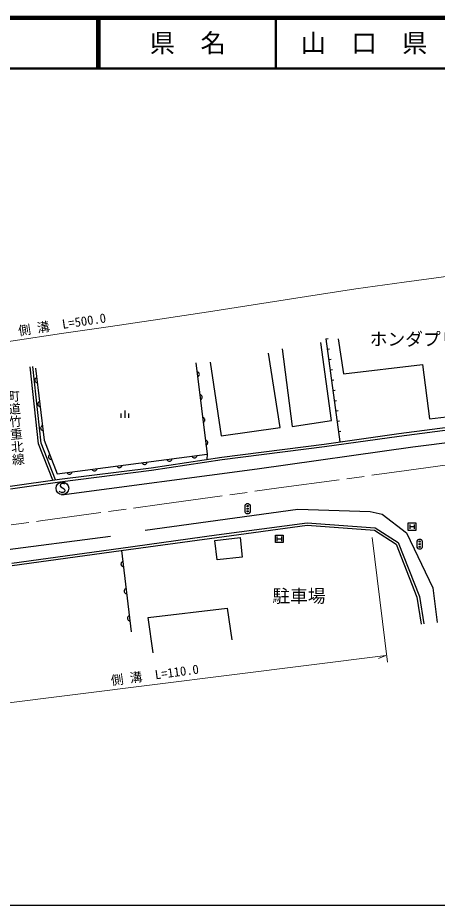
# Model space of a CAD drawing. Units: millimetres, scale not verified. Extents: x 40000 to 680000, y 20000 to 380000.
# Drawn here: x 282108 to 364806, y 205000 to 380000 of the extents above; entities that cross this region are included whole.
import ezdxf
from ezdxf.enums import TextEntityAlignment as Align

# ---------------------------------------------------------------- set-up
doc = ezdxf.new("R2010")
doc.units = ezdxf.units.MM
doc.header["$LTSCALE"] = 1000
doc.linetypes.add('CHAIN', pattern=[18.5, 12, -1.5, 3.5, -1.5])
for name, color, linetype, lineweight in [('M-BGD', 7, 'Continuous', 25), ('M-BGD-EXST', 7, 'Continuous', 25), ('M-BMK', 2, 'CHAIN', 13), ('M-STR-HTXT', 7, 'Continuous', 13), ('M-STR-STRC', 7, 'Continuous', 25), ('M-TTL', 2, 'Continuous', 140), ('M-TTL-BAND', 7, 'Continuous', 25), ('M-TTL-LINE', 7, 'Continuous', 50)]:
    doc.layers.add(name, color=color, linetype=linetype, lineweight=lineweight)
doc.layers.add('M-BMK-HTXT', color=7, linetype='Continuous')
doc.layers.add('M-TTL-TXT', color=7, linetype='Continuous')
doc.styles.add('@ＭＳ ゴシック', font='')
doc.styles.add('ＭＳ ゴシック', font='')
doc.styles.get('@ＭＳ ゴシック').set_extended_font_data('@MS Gothic')
doc.styles.get('ＭＳ ゴシック').set_extended_font_data('MS Gothic')

msp = doc.modelspace()

# ---------------------------------------------------------------- linework, layer by layer
at = {"layer": 'M-BGD'}
for p, q in [((342813, 316687), (343308, 316755)), ((343980, 300598), (341833, 315936)), ((342813, 316687), (345585, 296365)), ((345301, 316667), (346298, 309765)), ((333857, 299217), (331557, 313865)), ((334241, 314709), (336235, 299371)), ((343090, 314655), (343586, 314723)), ((317212, 311933), (319421, 293957)), ((320053, 312101), (322200, 297530)), ((343367, 312623), (343863, 312690)), ((346298, 309765), (361866, 311605)), ((361866, 311605), (363246, 300945)), ((286224, 296015), (284561, 311174)), ((286714, 296136), (285058, 311229)), ((285616, 310890), (287334, 296718)), ((317551, 310157), (317427, 310182)), ((317658, 310110), (317551, 310157)), ((317769, 310023), (317658, 310110)), ((317841, 309931), (317769, 310023)), ((317895, 309817), (317841, 309931)), ((317915, 309658), (317895, 309817)), ((343644, 310590), (344140, 310658)), ((285501, 308681), (285476, 308557)), ((285476, 308557), (285495, 308398)), ((285495, 308398), (285549, 308284)), ((285549, 308787), (285501, 308681)), ((285636, 308899), (285549, 308787)), ((285549, 308284), (285621, 308192)), ((285621, 308192), (285732, 308104)), ((285728, 308970), (285636, 308899)), ((285842, 309024), (285728, 308970)), ((285732, 308104), (285839, 308057)), ((285839, 308057), (285963, 308032)), ((317549, 309190), (317663, 309244)), ((317663, 309244), (317755, 309316)), ((317755, 309316), (317842, 309427)), ((317842, 309427), (317890, 309534)), ((317890, 309534), (317915, 309658)), ((343922, 308558), (344417, 308626)), ((344199, 306526), (344694, 306593)), ((318103, 305663), (317979, 305688)), ((318101, 304696), (318216, 304750)), ((318210, 305616), (318103, 305663)), ((318321, 305529), (318210, 305616)), ((318216, 304750), (318308, 304822)), ((318308, 304822), (318395, 304933)), ((318393, 305437), (318321, 305529)), ((318448, 305323), (318393, 305437)), ((318395, 304933), (318442, 305040)), ((318442, 305040), (318467, 305164)), ((318467, 305164), (318448, 305323)), ((344476, 304494), (344971, 304561)), ((286074, 303957), (286049, 303833)), ((286049, 303833), (286068, 303674)), ((286068, 303674), (286122, 303560)), ((286121, 304063), (286074, 303957)), ((286209, 304175), (286121, 304063)), ((286122, 303560), (286194, 303468)), ((286194, 303468), (286305, 303380)), ((286301, 304246), (286209, 304175)), ((286415, 304300), (286301, 304246)), ((286305, 303380), (286411, 303333)), ((286411, 303333), (286535, 303308)), ((302455, 301979), (302455, 301079)), ((303205, 302579), (303205, 301079)), ((303955, 301979), (303955, 301079)), ((318656, 301169), (318532, 301194)), ((318762, 301122), (318656, 301169)), ((318874, 301035), (318762, 301122)), ((318945, 300943), (318874, 301035)), ((344753, 302461), (345249, 302529)), ((357249, 298017), (384189, 301526)), ((357317, 297522), (384255, 301031)), ((363246, 300945), (377587, 302632)), ((286694, 299339), (286646, 299233)), ((286781, 299450), (286694, 299339)), ((286873, 299522), (286781, 299450)), ((286988, 299576), (286873, 299522)), ((318654, 300202), (318768, 300256)), ((318768, 300256), (318860, 300328)), ((318860, 300328), (318947, 300439)), ((319000, 300829), (318945, 300943)), ((318947, 300439), (318994, 300546)), ((318994, 300546), (319019, 300670)), ((319019, 300670), (319000, 300829)), ((336235, 299371), (343980, 300598)), ((345030, 300429), (345526, 300497)), ((286646, 299233), (286621, 299109)), ((286621, 299109), (286640, 298950)), ((286640, 298950), (286695, 298836)), ((286695, 298836), (286766, 298744)), ((286766, 298744), (286877, 298656)), ((286877, 298656), (286984, 298609)), ((286984, 298609), (287108, 298583)), ((322200, 297530), (333857, 299217)), ((342526, 295931), (357249, 298017)), ((342592, 295436), (357317, 297522)), ((345307, 298397), (345803, 298464)), ((289054, 288829), (286224, 296015)), ((289562, 288902), (286714, 296136)), ((287334, 296718), (289849, 290092)), ((319208, 296675), (319084, 296700)), ((319206, 295708), (319320, 295762)), ((319314, 296628), (319208, 296675)), ((319426, 296541), (319314, 296628)), ((319320, 295762), (319412, 295834)), ((319412, 295834), (319499, 295945)), ((319498, 296449), (319426, 296541)), ((319552, 296335), (319498, 296449)), ((319499, 295945), (319546, 296052)), ((319546, 296052), (319571, 296176)), ((319571, 296176), (319552, 296335)), ((322365, 293360), (342526, 295931)), ((345585, 296365), (346080, 296432)), ((322433, 292865), (342592, 295436)), ((288186, 293572), (288165, 293457)), ((288165, 293457), (288171, 293331)), ((288171, 293331), (288227, 293181)), ((288244, 293701), (288186, 293572)), ((288227, 293181), (288307, 293083)), ((288316, 293792), (288244, 293701)), ((288307, 293083), (288399, 293011)), ((288414, 293872), (288316, 293792)), ((288399, 293011), (288528, 292953)), ((288528, 292953), (288643, 292932)), ((288643, 292932), (288769, 292937)), ((289849, 290092), (319421, 293957)), ((306604, 292282), (306659, 292168)), ((307525, 292180), (307571, 292287)), ((307571, 292287), (307595, 292411)), ((308408, 291281), (322365, 293360)), ((308476, 290785), (322433, 292865)), ((311532, 292926), (311587, 292812)), ((311587, 292812), (311660, 292721)), ((311660, 292721), (311772, 292635)), ((311772, 292635), (311879, 292588)), ((311879, 292588), (312003, 292564)), ((312003, 292564), (312162, 292585)), ((312162, 292585), (312276, 292640)), ((312276, 292640), (312367, 292712)), ((312367, 292712), (312453, 292824)), ((312453, 292824), (312500, 292931)), ((312500, 292931), (312524, 293056)), ((316461, 293570), (316516, 293456)), ((316516, 293456), (316588, 293365)), ((316588, 293365), (316701, 293279)), ((316701, 293279), (316807, 293232)), ((316807, 293232), (316932, 293208)), ((316932, 293208), (317090, 293229)), ((317090, 293229), (317204, 293284)), ((317204, 293284), (317296, 293356)), ((317296, 293356), (317382, 293469)), ((317382, 293469), (317428, 293576)), ((317428, 293576), (317452, 293700)), ((319421, 293957), (319411, 292920)), ((290311, 289011), (308408, 291281)), ((290378, 288515), (308476, 290785)), ((296747, 290993), (296802, 290880)), ((296802, 290880), (296874, 290788)), ((296874, 290788), (296986, 290702)), ((296986, 290702), (297093, 290655)), ((297093, 290655), (297217, 290631)), ((297217, 290631), (297376, 290652)), ((297376, 290652), (297490, 290707)), ((297490, 290707), (297581, 290780)), ((297581, 290780), (297667, 290892)), ((297667, 290892), (297714, 290999)), ((297714, 290999), (297738, 291123)), ((301675, 291638), (301730, 291524)), ((301730, 291524), (301803, 291432)), ((301803, 291432), (301915, 291346)), ((301915, 291346), (302022, 291300)), ((302022, 291300), (302146, 291276)), ((302146, 291276), (302305, 291296)), ((302305, 291296), (302418, 291351)), ((302418, 291351), (302510, 291424)), ((302510, 291424), (302596, 291536)), ((302596, 291536), (302643, 291643)), ((302643, 291643), (302667, 291767)), ((306659, 292168), (306731, 292077)), ((306731, 292077), (306843, 291990)), ((306843, 291990), (306950, 291944)), ((306950, 291944), (307075, 291920)), ((307075, 291920), (307233, 291940)), ((307233, 291940), (307347, 291996)), ((307347, 291996), (307438, 292068)), ((307438, 292068), (307525, 292180)), ((280625, 287606), (290311, 289011)), ((291818, 290349), (291873, 290235)), ((291873, 290235), (291946, 290144)), ((291946, 290144), (292058, 290058)), ((292058, 290058), (292165, 290011)), ((292165, 290011), (292289, 289987)), ((292289, 289987), (292447, 290008)), ((292447, 290008), (292561, 290063)), ((292561, 290063), (292653, 290136)), ((292653, 290136), (292739, 290248)), ((292739, 290248), (292785, 290355)), ((292785, 290355), (292810, 290479)), ((280691, 287111), (290378, 288515)), ((321271, 278028), (339139, 280428)), ((339139, 280428), (352585, 279418)), ((321339, 277533), (339154, 279925)), ((339154, 279925), (352421, 278928)), ((352421, 278928), (356716, 276168)), ((352585, 279418), (357122, 276501)), ((302405, 275421), (321271, 278028)), ((302473, 274925), (321339, 277533)), ((320967, 276939), (325936, 277492)), ((321396, 273081), (320967, 276939)), ((325936, 277492), (326365, 273633)), ((357122, 276501), (361295, 265864)), ((280940, 272485), (302405, 275421)), ((281006, 271990), (302473, 274925)), ((302559, 274937), (304463, 258909)), ((356716, 276168), (360810, 265732)), ((326365, 273633), (321396, 273081)), ((302475, 272420), (302449, 272296)), ((302449, 272296), (302468, 272137)), ((302468, 272137), (302522, 272022)), ((302523, 272526), (302475, 272420)), ((302522, 272022), (302594, 271930)), ((302610, 272637), (302523, 272526)), ((302594, 271930), (302705, 271843)), ((302703, 272708), (302610, 272637)), ((302817, 272762), (302703, 272708)), ((302705, 271843), (302811, 271795)), ((302811, 271795), (302935, 271769)), ((303110, 267077), (303084, 266953)), ((303084, 266953), (303103, 266794)), ((303103, 266794), (303157, 266680)), ((303158, 267183), (303110, 267077)), ((303157, 266680), (303228, 266587)), ((303245, 267294), (303158, 267183)), ((303228, 266587), (303339, 266500)), ((303337, 267366), (303245, 267294)), ((303452, 267420), (303337, 267366)), ((303339, 266500), (303446, 266452)), ((303446, 266452), (303570, 266427)), ((360810, 265732), (361654, 260440)), ((361295, 265864), (362148, 260519)), ((307837, 261731), (323359, 263572)), ((323359, 263572), (324341, 257314)), ((303744, 261734), (303719, 261610)), ((303719, 261610), (303738, 261451)), ((303738, 261451), (303792, 261337)), ((303792, 261840), (303744, 261734)), ((303880, 261952), (303792, 261840)), ((303792, 261337), (303863, 261245)), ((303863, 261245), (303974, 261157)), ((303972, 262023), (303880, 261952)), ((304086, 262077), (303972, 262023)), ((303974, 261157), (304080, 261109)), ((304080, 261109), (304204, 261084)), ((308819, 254798), (307837, 261731))]:
    msp.add_line(p, q, dxfattribs=at)
at = {"layer": 'M-BGD-EXST'}
for p, q in [((290520, 288031), (290470, 287731)), ((290470, 287731), (290570, 287481)), ((290820, 288181), (290520, 288031)), ((290570, 287481), (291270, 287081)), ((291020, 288181), (290820, 288181)), ((291220, 288131), (291020, 288181)), ((291320, 288031), (291220, 288131)), ((291270, 287081), (291370, 286831)), ((290420, 286531), (290320, 286681)), ((290720, 286381), (290420, 286531)), ((291070, 286381), (290720, 286381)), ((291320, 286531), (291070, 286381)), ((291370, 286831), (291320, 286531)), ((326939, 283799), (327019, 283999)), ((326939, 282599), (326939, 283799)), ((327019, 283999), (327139, 284119)), ((327139, 284119), (327299, 284199)), ((327299, 284199), (327539, 284199)), ((327539, 284199), (327699, 284119)), ((327699, 284119), (327819, 283999)), ((327819, 283999), (327899, 283799)), ((327899, 283799), (327899, 282599)), ((327019, 282399), (326939, 282599)), ((327139, 282279), (327019, 282399)), ((327299, 282199), (327139, 282279)), ((327539, 282199), (327299, 282199)), ((327699, 282279), (327539, 282199)), ((327819, 282399), (327699, 282279)), ((327899, 282599), (327819, 282399)), ((359070, 278902), (359070, 280402)), ((359070, 280402), (360570, 280402)), ((359370, 280102), (359370, 279202)), ((360270, 280102), (360270, 279202)), ((360570, 280402), (360570, 278902)), ((360570, 278902), (359070, 278902)), ((359370, 279652), (360270, 279652)), ((332900, 276505), (332900, 278005)), ((332900, 278005), (334400, 278005)), ((334400, 276505), (332900, 276505)), ((333200, 277705), (333200, 276805)), ((333200, 277255), (334100, 277255)), ((334100, 277705), (334100, 276805)), ((334400, 278005), (334400, 276505)), ((360874, 276801), (360954, 277001)), ((360874, 275601), (360874, 276801)), ((360954, 277001), (361074, 277121)), ((361074, 277121), (361234, 277201)), ((361234, 277201), (361474, 277201)), ((361474, 277201), (361634, 277121)), ((361634, 277121), (361754, 277001)), ((361754, 277001), (361834, 276801)), ((361834, 276801), (361834, 275601)), ((360954, 275401), (360874, 275601)), ((361074, 275281), (360954, 275401)), ((361234, 275201), (361074, 275281)), ((361474, 275201), (361234, 275201)), ((361634, 275281), (361474, 275201)), ((361754, 275401), (361634, 275281)), ((361834, 275601), (361754, 275401))]:
    msp.add_line(p, q, dxfattribs=at)
for centre, radius in [((290920, 287231), 1250), ((327419, 283719), 120), ((327419, 283199), 120), ((327419, 282679), 120), ((361354, 276721), 120), ((361354, 276201), 120), ((361354, 275681), 120)]:
    msp.add_circle(centre, radius, dxfattribs=at)
at = {"layer": 'M-BMK'}
for p, q in [((333574, 287276), (358722, 290706)), ((358722, 290706), (366852, 291853)), ((310513, 284092), (333574, 287276)), ((286623, 280783), (310513, 284092)), ((267464, 278172), (286623, 280783))]:
    msp.add_line(p, q, dxfattribs=at)
at = {"layer": 'M-STR-HTXT'}
for p, q in [((351990, 277527), (354985, 252962)), ((256920, 241981), (354674, 254268)), ((354674, 254268), (353238, 253665))]:
    msp.add_line(p, q, dxfattribs=at)
msp.add_lwpolyline([(145312, 305491), (155078, 304633), (164859, 304017), (174640, 303738), (184443, 303827), (194236, 304259), (203834, 305006), (213581, 306038), (223185, 307295), (232879, 308737), (242558, 310270), (252233, 311828), (261814, 313360), (271499, 314857), (281189, 316316), (290713, 317728), (300409, 319152), (310105, 320578), (319679, 322022), (329362, 323535), (339044, 325054), (348732, 326528), (358300, 327882), (368011, 329203)], dxfattribs=at)
at = {"layer": 'M-STR-STRC'}
for p, q in [((360005, 295362), (387940, 298966)), ((329330, 291049), (360005, 295362)), ((290700, 285898), (329330, 291049)), ((307221, 278953), (337321, 283075)), ((337321, 283075), (351576, 282624)), ((351576, 282624), (353973, 282144)), ((353973, 282144), (358766, 278406)), ((358766, 278406), (363942, 267573)), ((252461, 271571), (300392, 277802)), ((363942, 267573), (364805, 260767))]:
    msp.add_line(p, q, dxfattribs=at)
at = {"layer": 'M-TTL'}
msp.add_line((680000, 380000), (40000, 380000), dxfattribs=at)
at = {"layer": 'M-TTL-BAND'}
msp.add_line((40000, 205000), (579000, 205000), dxfattribs=at)
at = {"layer": 'M-TTL-LINE'}
for p, q in [((297750, 380000), (297750, 370000)), ((298250, 380000), (298250, 370000)), ((333000, 380000), (333000, 370000)), ((40000, 370000), (680000, 370000))]:
    msp.add_line(p, q, dxfattribs=at)

# ---------------------------------------------------------------- texts
at = {"layer": 'M-BGD', "style": 'ＭＳ ゴシック'}
for s, p in [('ホンダプリモ', (351491, 314580)), ('駐車場', (332293, 263925))]:
    msp.add_text(s, height=2566, dxfattribs=at).set_placement(p, align=Align.BOTTOM_LEFT)
at = {"layer": 'M-BMK-HTXT', "style": '@ＭＳ ゴシック'}
msp.add_text('町道竹重北線', height=1833, rotation=274.3, dxfattribs=at).set_placement((279691, 306546), align=Align.BOTTOM_LEFT)
at = {"layer": 'M-STR-HTXT', "style": 'ＭＳ ゴシック'}
for s, rotation, p in [('側 溝\u3000L=500.0', 8.6, (282419, 316792)), ('側 溝\u3000L=110.0', 7.6, (300658, 247836))]:
    msp.add_text(s, height=1833, rotation=rotation, dxfattribs=at).set_placement(p, align=Align.BOTTOM_LEFT)
at = {"layer": 'M-TTL-TXT', "style": 'ＭＳ ゴシック'}
for s, p in [('県\u3000名', (315625, 375000)), ('山\u3000口\u3000県', (350375, 375000))]:
    msp.add_text(s, height=3666, dxfattribs=at).set_placement(p, align=Align.MIDDLE_CENTER)

doc.saveas('drawing.dxf')
